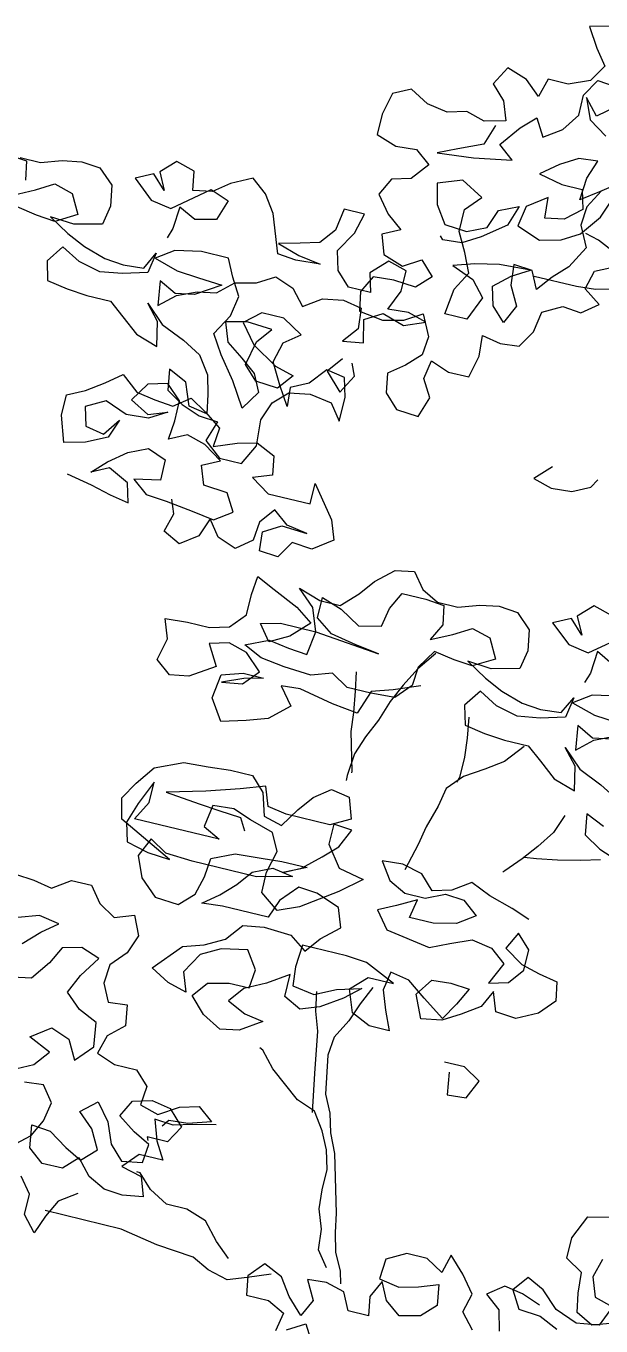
# Model space of a CAD drawing. Header units: inches. Extents: x 350994 to 353538, y 1581369 to 1583842.
# Drawn here: x 351625.204 to 351625.743, y 1583134.766 to 1583135.983 of the extents above; entities that cross this region are included whole.
import ezdxf

# ---------------------------------------------------------------- set-up
doc = ezdxf.new("R2010")
doc.units = ezdxf.units.IN
doc.header["$MEASUREMENT"] = 0
doc.linetypes.add('1', pattern=[0])
doc.layers.add('TREE', color=81, linetype='1')

# ---------------------------------------------------------------- blocks, each defined once
blk = doc.blocks.new('TREE_4')
at = {"color": 94}
for points in [[(-756.3, 8025.1), (-788.2, 8016.5), (-767.9, 7984.6), (-747.7, 7958.6), (-765.1, 7929.7), (-799.8, 7915.3), (-834.5, 7915.3), (-843.2, 7883.5), (-869.2, 7906.7), (-903.9, 7918.3), (-921.3, 7886.5), (-898.2, 7863.3), (-886.6, 7831.5), (-921.3, 7822.9), (-953.1, 7831.6), (-984.9, 7822.9), (-1019.6, 7828.7), (-1051.4, 7846.1), (-1080.3, 7831.7), (-1089.1, 7794.1), (-1089.1, 7759.4), (-1054.4, 7747.8), (-1019.7, 7750.7), (-993.7, 7730.4), (-1016.9, 7701.5), (-1048.7, 7692.9), (-1063.2, 7664), (-1040, 7635), (-1014, 7614.8), (-1043, 7600.4), (-1031.4, 7568.5), (-996.8, 7556.9), (-967.8, 7574.3), (-944.7, 7551.1), (-967.9, 7528), (-1005.4, 7530.9), (-1040.1, 7528.1), (-1054.6, 7499.2), (-1048.9, 7467.4), (-1008.4, 7461.5), (-973.7, 7470.2), (-944.8, 7487.5), (-927.5, 7452.8), (-930.4, 7421), (-953.5, 7397.9), (-979.6, 7377.7), (-973.8, 7345.9), (-950.7, 7322.7), (-913.1, 7319.8), (-901.5, 7354.5), (-918.8, 7383.4), (-913, 7415.2), (-881.2, 7403.6), (-846.5, 7403.6), (-837.8, 7441.1), (-840.7, 7475.8), (-808.9, 7470), (-777.1, 7472.9), (-759.7, 7501.8), (-753.9, 7536.5), (-722.1, 7553.8), (-690.3, 7550.9), (-664.2, 7571.1), (-693.1, 7591.4), (-684.4, 7623.2), (-649.7, 7640.5)], [(-672.7, 7779.3), (-707.4, 7753.3), (-736.4, 7733.1), (-733.4, 7770.7), (-721.9, 7802.5), (-753.7, 7799.6), (-782.6, 7782.3), (-811.5, 7759.2), (-771.1, 7750.5), (-736.4, 7750.4), (-727.7, 7718.6), (-753.8, 7695.5), (-785.6, 7689.8), (-788.4, 7724.4), (-820.3, 7701.3), (-826.1, 7666.7), (-785.6, 7652.2), (-750.9, 7660.8), (-722, 7678.1), (-695.9, 7712.8), (-684.3, 7744.6)], [(-704.5, 7756.2), (-721.9, 7724.4), (-724.8, 7692.6), (-707.5, 7657.9), (-727.8, 7620.3), (-751, 7597.2), (-771.2, 7571.2), (-785.6, 7600.1), (-817.4, 7603), (-814.6, 7568.3), (-797.3, 7536.5), (-811.8, 7504.7), (-834.9, 7527.9), (-843.5, 7559.7), (-817.5, 7582.8), (-788.5, 7600.1), (-840.6, 7597.3), (-881.1, 7588.6), (-915.8, 7577.1), (-878.2, 7562.6), (-855.1, 7536.6), (-872.5, 7496.1), (-910.1, 7496.1), (-904.2, 7539.5), (-886.9, 7571.3), (-901.3, 7603.1), (-918.6, 7634.9), (-918.6, 7672.5), (-895.4, 7698.5), (-933, 7718.8), (-973.5, 7704.4), (-964.8, 7669.7), (-944.6, 7640.7), (-907, 7637.8), (-875.2, 7652.2), (-863.6, 7684), (-831.8, 7698.5), (-843.4, 7663.8), (-881, 7634.9), (-910, 7617.6), (-941.8, 7614.7), (-947.5, 7620.5)], [(-901.1, 7820), (-912.7, 7785.3), (-953.2, 7768), (-985, 7753.5), (-924.3, 7759.3), (-860.7, 7770.8), (-886.7, 7791), (-860.6, 7825.7), (-837.5, 7848.8), (-820.1, 7819.9), (-791.2, 7840.1), (-770.9, 7869), (-770.9, 7903.7), (-753.5, 7932.6), (-721.7, 7929.7)], [(-713.1, 7897.9), (-742, 7874.8), (-765.1, 7900.8), (-750.7, 7866.1), (-718.9, 7845.8)], [(-458.9, 7582.5), (-493.6, 7588.3), (-522.5, 7602.8), (-554.3, 7614.4), (-586.1, 7628.9), (-623.7, 7643.3), (-658.4, 7660.7), (-690.2, 7675.2), (-713.3, 7681)], [(-1677.3, 7583.1), (-1645.5, 7580.2), (-1639.8, 7548.4)], [(-1654.3, 7519.5), (-1619.5, 7536.8), (-1590.6, 7554.1), (-1558.8, 7545.4), (-1541.5, 7513.6), (-1576.2, 7493.4), (-1608, 7496.3), (-1642.7, 7502.1)], [(-1657.1, 7583.1), (-1622.4, 7583.1), (-1587.7, 7594.6), (-1555.9, 7600.4), (-1524.1, 7597.4), (-1498.1, 7574.3), (-1492.3, 7539.6), (-1498.1, 7507.8), (-1544.4, 7496.3), (-1584.9, 7499.2), (-1550.2, 7478.9), (-1518.4, 7464.4), (-1480.8, 7452.8), (-1449, 7449.9), (-1414.3, 7452.8), (-1399.9, 7481.7), (-1405.7, 7447), (-1446.2, 7435.5), (-1483.8, 7429.7), (-1521.3, 7438.4), (-1553.1, 7455.8), (-1573.4, 7426.9), (-1564.7, 7395.1), (-1530, 7389.3), (-1495.4, 7386.3), (-1454.9, 7386.3), (-1428.9, 7366), (-1400, 7342.9), (-1362.4, 7331.3), (-1371, 7371.8), (-1394.1, 7397.8), (-1362.4, 7368.9), (-1321.9, 7351.5), (-1290.1, 7334.1), (-1269.9, 7305.2), (-1261.3, 7273.4), (-1255.5, 7241.6), (-1287.3, 7247.4), (-1301.7, 7285), (-1333.5, 7299.5), (-1327.8, 7264.8), (-1298.9, 7247.4), (-1267.1, 7235.8), (-1235.3, 7232.9), (-1246.9, 7198.2), (-1218, 7175), (-1180.4, 7175), (-1163, 7209.7), (-1165.9, 7253), (-1154.3, 7284.8), (-1131.1, 7307.9), (-1096.4, 7313.7), (-1058.8, 7307.9), (-1038.6, 7281.8), (-1038.6, 7322.3), (-1047.2, 7354.1), (-1079, 7359.9), (-1102.2, 7331.1), (-1131.1, 7316.6), (-1128.3, 7284.8), (-1148.5, 7316.6), (-1168.7, 7351.4), (-1160, 7386), (-1133.9, 7406.3), (-1168.6, 7426.5), (-1206.2, 7426.6), (-1232.2, 7403.5), (-1206.2, 7371.6), (-1162.9, 7345.6), (-1131.1, 7336.9), (-1151.4, 7310.9), (-1188.9, 7313.8), (-1212.1, 7336.9), (-1203.3, 7377.4), (-1183.1, 7403.4), (-1226.4, 7406.3), (-1261.1, 7397.7), (-1249.6, 7365.9), (-1220.7, 7345.6), (-1194.7, 7325.4), (-1180.3, 7296.4), (-1200.6, 7264.6), (-1226.5, 7305.1), (-1255.4, 7342.8), (-1275.6, 7374.6), (-1255.4, 7409.3), (-1249.5, 7443.9), (-1266.9, 7472.9), (-1281.3, 7501.8), (-1327.6, 7501.8), (-1370.9, 7493.2), (-1399.9, 7473), (-1359.4, 7461.4), (-1321.8, 7458.5), (-1281.3, 7455.5), (-1321.8, 7429.6), (-1353.6, 7423.8), (-1382.5, 7438.3), (-1376.8, 7397.8), (-1350.8, 7420.9), (-1318.9, 7435.3), (-1287.1, 7441.1), (-1261.1, 7464.2), (-1226.4, 7472.8), (-1197.5, 7490.2), (-1165.7, 7478.6), (-1142.6, 7452.5), (-1113.6, 7472.7), (-1078.9, 7478.5), (-1047.1, 7472.7), (-1044.3, 7438), (-1064.5, 7412), (-1029.8, 7417.7), (-1038.5, 7455.3), (-1009.5, 7472.6), (-972, 7461), (-937.3, 7475.5), (-969, 7484.2), (-1003.7, 7481.3), (-989.3, 7516), (-989.2, 7550.7), (-1021, 7559.4), (-1047.1, 7533.4), (-1038.4, 7501.6), (-1076, 7501.6), (-1099.1, 7524.8), (-1107.8, 7556.6), (-1087.5, 7591.3), (-1078.8, 7625.9), (-1113.5, 7626), (-1119.3, 7588.4), (-1139.6, 7562.4), (-1171.4, 7553.7), (-1206.1, 7545.1), (-1168.5, 7533.5), (-1130.9, 7527.7), (-1171.4, 7524.8), (-1203.2, 7527.8), (-1226.3, 7591.4), (-1246.5, 7620.3), (-1272.5, 7640.6), (-1307.2, 7623.3), (-1333.2, 7603), (-1365.1, 7597.3), (-1370.8, 7629.1), (-1402.6, 7637.8), (-1425.8, 7614.7), (-1411.3, 7585.8), (-1434.4, 7608.9), (-1463.4, 7594.5), (-1428.7, 7565.5), (-1394, 7559.7), (-1336.1, 7605.9), (-1304.3, 7594.3), (-1315.9, 7559.7), (-1350.6, 7551), (-1379.5, 7565.5), (-1382.5, 7527.9), (-1388.3, 7510.6)], [(-537, 7605.7), (-568.8, 7602.8), (-641.1, 7602.9), (-675.8, 7594.2), (-707.6, 7591.4), (-779.9, 7591.4)], [(-1057.6, 7383.5), (-1077.9, 7357.5), (-1049, 7328.6), (-1031.6, 7360.4), (-1040.3, 7380.6)], [(-676.1, 7290.7), (-702.1, 7264.7), (-670.3, 7256), (-635.6, 7258.8), (-606.7, 7273.2), (-598, 7287.7)], [(-1458, 7090.7), (-1414.6, 7082), (-1379.9, 7073.3), (-1348.1, 7067.5), (-1356.8, 7099.3), (-1391.5, 7116.7), (-1420.4, 7102.3), (-1397.2, 7125.4), (-1368.3, 7148.5), (-1336.5, 7162.9), (-1304.7, 7151.3), (-1304.7, 7116.6), (-1348.1, 7108), (-1322.1, 7087.7), (-1287.4, 7084.8), (-1241.2, 7079), (-1203.6, 7073.2), (-1174.6, 7093.4), (-1192, 7122.3), (-1232.4, 7125.2), (-1244, 7157), (-1215, 7171.5), (-1246.8, 7191.7), (-1278.6, 7200.4), (-1307.6, 7186), (-1304.6, 7217.8), (-1304.6, 7252.5), (-1330.6, 7275.7), (-1362.4, 7267), (-1382.7, 7235.2), (-1350.9, 7217.9), (-1319.1, 7229.4), (-1348, 7212.1), (-1385.6, 7209.2), (-1423.2, 7223.7), (-1455, 7206.4), (-1446.3, 7174.6), (-1414.5, 7168.8), (-1394.3, 7197.7), (-1405.9, 7165.9), (-1440.6, 7148.5), (-1475.3, 7139.9), (-1489.7, 7183.3), (-1489.7, 7218), (-1460.7, 7232.4), (-1431.8, 7252.6), (-1405.8, 7272.8), (-1376.9, 7249.7), (-1345.1, 7243.9), (-1313.3, 7240.9), (-1287.2, 7261.2), (-1258.3, 7243.8), (-1229.5, 7223.5), (-1232.4, 7191.7), (-1194.8, 7206.1), (-1163, 7214.8), (-1131.2, 7200.3), (-1125.4, 7168.5), (-1157.2, 7157), (-1125.4, 7136.7), (-1053.2, 7136.6), (-1053.1, 7171.3), (-1012.7, 7119.2), (-1001.2, 7087.4), (-1033, 7064.3), (-1067.7, 7067.2), (-1085.1, 7038.3), (-1116.9, 7041.3), (-1119.7, 7073.1), (-1090.8, 7090.4), (-1047.4, 7087.5), (-1082.1, 7093.3), (-1108.1, 7113.5), (-1128.4, 7087.5), (-1131.3, 7055.7), (-1157.3, 7035.5), (-1189.1, 7047.1), (-1209.4, 7073.2), (-1220.9, 7041.4), (-1249.9, 7021.2), (-1278.8, 7035.6), (-1270.1, 7067.4), (-1278.7, 7090.6)], [(-803.6, 6886), (-847, 6868.7), (-881.7, 6857.1), (-896.2, 6816.7), (-939.6, 6822.5), (-997.4, 6834.1), (-1029.2, 6831.3), (-1006.1, 6802.3), (-1037.9, 6773.4), (-1072.7, 6761.9), (-1113.1, 6750.4), (-1136.2, 6785.1), (-1130.4, 6825.6), (-1095.7, 6837.1), (-1061, 6837.1), (-1092.8, 6828.4), (-1127.5, 6814), (-1092.8, 6819.8), (-1069.7, 6845.8), (-1098.6, 6871.8), (-1130.4, 6880.5), (-1162.2, 6871.9), (-1142, 6837.1), (-1182.5, 6811.2), (-1214.3, 6805.4), (-1240.3, 6825.7), (-1231.6, 6863.2), (-1243.1, 6895.1), (-1205.5, 6897.9), (-1167.9, 6897.9), (-1136.1, 6906.5), (-1113, 6932.5), (-1112.9, 6967.2), (-1110, 6999), (-1078.2, 6984.5), (-1034.9, 6964.3), (-1006, 6944), (-1034.9, 6915.1), (-1066.7, 6897.8), (-1087, 6923.8), (-1055.1, 6932.5), (-994.4, 6932.4), (-884.6, 6920.8), (-925, 6926.6), (-968.4, 6935.3), (-997.3, 6955.6), (-997.3, 6990.2), (-962.6, 6978.7), (-927.9, 6958.4), (-890.3, 6967), (-884.5, 6998.8), (-870, 7027.7), (-829.5, 7027.7), (-797.7, 7024.8), (-792, 6993), (-806.5, 6964.1), (-771.8, 6981.4), (-742.8, 6998.7), (-711, 6990), (-693.7, 6958.2), (-728.4, 6938), (-760.2, 6940.9), (-794.9, 6946.7), (-815.2, 6914.9), (-818.1, 6883.1), (-841.3, 6857.1), (-881.7, 6854.3), (-922.2, 6854.3), (-951.1, 6871.7), (-985.8, 6860.1), (-1032.1, 6863.1), (-1072.6, 6868.9), (-1104.3, 6883.4), (-1066.7, 6900.7), (-1032.1, 6894.9), (-1000.3, 6891.9), (-994.4, 6932.4), (-1008.9, 6970), (-1037.7, 6996.1), (-1000.2, 6984.5), (-965.5, 6984.4), (-939.4, 7010.4), (-919.2, 7036.4), (-890.2, 7062.4), (-858.4, 7068.2), (-838.2, 7042.1), (-809.3, 7027.7), (-774.6, 7027.6), (-739.9, 7039.2), (-708.1, 7044.9), (-676.3, 7042), (-650.3, 7018.8), (-644.5, 6984.1), (-650.3, 6952.3), (-696.6, 6940.8), (-737.1, 6943.8), (-702.4, 6923.5), (-670.6, 6909), (-633.1, 6897.4), (-601.2, 6894.5), (-566.6, 6897.3), (-552.1, 6926.2), (-557.9, 6891.5), (-598.4, 6880), (-636, 6874.3), (-673.5, 6883), (-705.3, 6900.4), (-725.6, 6871.5), (-717, 6839.6), (-682.3, 6833.8), (-647.6, 6830.9), (-607.1, 6830.9), (-581.1, 6810.6), (-552.2, 6787.5), (-514.6, 6775.9), (-523.3, 6816.3), (-546.4, 6842.4), (-514.6, 6813.4), (-474.1, 6796.1), (-442.3, 6778.7)], [(-453.9, 6729.5), (-485.7, 6744), (-480, 6709.3), (-451.1, 6691.9), (-419.3, 6680.4)], [(-479.8, 6946.4), (-523.1, 6937.8), (-552.1, 6917.6), (-511.6, 6906), (-474, 6903)], [(-474.1, 6874.1), (-505.9, 6868.4), (-534.8, 6882.8), (-529, 6842.4), (-503, 6865.5), (-471.2, 6879.9)], [(-523, 7073.7), (-554.8, 7082.4), (-578, 7059.3), (-563.5, 7030.3), (-586.6, 7053.5), (-615.6, 7039.1), (-580.9, 7010.1), (-546.2, 7004.3), (-488.3, 7050.5)], [(-502.9, 6995.6), (-531.8, 7010.1), (-534.7, 6972.5), (-540.5, 6955.1)], [(-792, 6943.8), (-815.2, 6912), (-832.6, 6880.2), (-847.1, 6848.4), (-858.6, 6813.8), (-873.1, 6782), (-884.7, 6750.2), (-887.7, 6712.6), (-887.7, 6703.9)], [(-913.5, 6883.2), (-907.8, 6851.4), (-902, 6816.7), (-899.2, 6784.9), (-881.9, 6721.3), (-881.9, 6718.4)], [(-714, 6854.1), (-708.3, 6819.4), (-705.4, 6787.6), (-705.5, 6752.9), (-708.4, 6744.2)], [(-612.9, 6828), (-638.9, 6796.2), (-667.9, 6776), (-699.7, 6755.8), (-722.8, 6729.8), (-728.6, 6698), (-740.2, 6660.4), (-746.1, 6628.6), (-757.7, 6582.4)], [(-520.4, 6732.5), (-532, 6700.7), (-552.3, 6671.8), (-572.6, 6645.8), (-595.7, 6619.8), (-598.6, 6616.9)], [(-538, 6550.4), (-569.7, 6561.9), (-610.2, 6573.5), (-644.9, 6588), (-673.8, 6567.8), (-705.6, 6559.2), (-728.8, 6582.3), (-763.4, 6591), (-798.1, 6588.2), (-777.9, 6559.2), (-749, 6544.8), (-714.3, 6544.7), (-682.5, 6559.2), (-650.7, 6556.2), (-624.7, 6536), (-653.6, 6515.8), (-691.2, 6507.1), (-731.7, 6507.2), (-725.9, 6539), (-757.7, 6521.6), (-786.6, 6507.2), (-763.5, 6478.3), (-688.4, 6466.6), (-656.6, 6481.1), (-621.9, 6495.5), (-587.2, 6489.7), (-561.2, 6469.4), (-578.5, 6431.8), (-546.7, 6440.5), (-526.5, 6466.5), (-526.4, 6501.2), (-549.5, 6524.3), (-564, 6495.4), (-532.2, 6475.2), (-500.4, 6466.5), (-468.6, 6460.7), (-462.9, 6428.8), (-486, 6402.8), (-520.8, 6385.5), (-555.5, 6388.5), (-567, 6420.3), (-581.5, 6391.4), (-610.4, 6371.2), (-639.3, 6353.8), (-674, 6348.1), (-691.3, 6385.7), (-671.1, 6414.6), (-639.3, 6417.4), (-607.5, 6414.5), (-622, 6385.6), (-639.3, 6356.7), (-676.9, 6382.8), (-708.7, 6405.9), (-740.5, 6411.8), (-746.3, 6380), (-734.7, 6348.1), (-720.3, 6316.3), (-755, 6316.4), (-786.8, 6330.8), (-801.2, 6368.4), (-775.2, 6394.4), (-731.8, 6394.4), (-783.8, 6417.6), (-818.5, 6420.5), (-893.7, 6420.6), (-896.6, 6383), (-893.8, 6351.2), (-856.2, 6345.4), (-821.5, 6362.7), (-781, 6374.2), (-807, 6351.1), (-841.7, 6328), (-873.6, 6316.5), (-902.5, 6330.9), (-902.4, 6368.5), (-937.1, 6345.4), (-971.9, 6328.1), (-992.1, 6302.1), (-960.3, 6287.6), (-928.5, 6281.8), (-963.2, 6258.7), (-995.1, 6253), (-1026.8, 6270.3), (-1052.8, 6296.4), (-1032.6, 6322.4), (-997.9, 6331), (-963.2, 6331), (-960.3, 6362.8), (-980.5, 6391.7), (-1023.8, 6383.1), (-1055.7, 6365.8), (-1075.9, 6331.1), (-1064.4, 6299.3), (-1096.2, 6308), (-1128, 6325.4), (-1087.5, 6371.6), (-1052.8, 6383.1), (-1020.9, 6400.4), (-997.8, 6429.3), (-963.1, 6435.1), (-916.8, 6432.2), (-887.9, 6411.9), (-867.7, 6437.9), (-838.7, 6463.9), (-850.3, 6495.7), (-890.7, 6510.2), (-922.5, 6513.1), (-948.6, 6484.2), (-960.2, 6452.4), (-1038.2, 6452.5), (-1072.9, 6449.6), (-1046.9, 6469.9), (-1023.7, 6493), (-1003.5, 6519), (-971.7, 6533.4), (-937, 6527.6), (-994.8, 6513.2), (-1104.7, 6513.3), (-1150.9, 6516.2), (-1179.8, 6533.6), (-1194.3, 6501.8), (-1179.9, 6467.1), (-1151, 6441), (-1110.5, 6438.1), (-1087.4, 6461.2), (-1078.7, 6493), (-1075.8, 6524.8), (-1038.2, 6542.1), (-994.8, 6545), (-960.1, 6547.8), (-916.7, 6547.8), (-954.3, 6530.5), (-925.4, 6544.9), (-896.5, 6570.9), (-873.3, 6594), (-858.8, 6625.8), (-890.6, 6628.7), (-890.7, 6594), (-864.7, 6559.3), (-821.3, 6550.6), (-856, 6521.7), (-913.9, 6481.3), (-948.6, 6466.9), (-980.4, 6490), (-980.3, 6524.7), (-971.6, 6562.3), (-986.1, 6591.2), (-1026.5, 6602.8), (-1058.3, 6614.4), (-1093, 6611.6), (-1098.8, 6574), (-1069.9, 6559.5), (-1214.5, 6559.6), (-1197.1, 6591.4), (-1197.1, 6626.1), (-1214.5, 6585.7), (-1226.1, 6551), (-1217.4, 6519.2), (-1179.9, 6510.5), (-1142.3, 6507.5), (-1234.8, 6553.9), (-1243.4, 6588.6), (-1226, 6617.5), (-1202.9, 6649.3), (-1156.6, 6669.5), (-1116.1, 6672.3), (-1078.5, 6675.2), (-1040.9, 6675.1), (-1017.8, 6652), (-1006.3, 6614.4), (-974.5, 6605.7), (-954.2, 6637.5), (-934, 6663.5), (-907.9, 6683.7), (-876.1, 6677.9), (-864.6, 6643.2), (-896.4, 6625.9), (-971.6, 6625.9), (-1003.4, 6631.7), (-1014.9, 6663.5), (-1055.4, 6649.1), (-1110.4, 6631.8), (-1174, 6614.5), (-1116.2, 6608.7), (-1081.5, 6605.8), (-1043.9, 6602.9), (-1032.3, 6582.6)], [(-445.3, 6674.6), (-477.1, 6665.9), (-514.7, 6657.3), (-549.4, 6651.6), (-569.7, 6648.7)], [(-1385.2, 6423.9), (-1353.4, 6421), (-1321.6, 6415.2), (-1292.7, 6435.4), (-1258, 6435.4), (-1237.8, 6409.3), (-1208.9, 6391.9), (-1177.1, 6403.5), (-1162.6, 6371.7), (-1174.2, 6339.9), (-1197.4, 6313.9), (-1200.3, 6282.1), (-1185.9, 6253.1), (-1154.1, 6256), (-1148.3, 6221.3), (-1174.4, 6198.2), (-1183.1, 6166.4), (-1151.3, 6154.8), (-1113.7, 6154.8), (-1090.6, 6131.6), (-1093.5, 6099.8), (-1061.7, 6091.1), (-1029.9, 6111.3), (-998.1, 6120), (-972.1, 6099.7), (-1009.7, 6088.2), (-1041.5, 6085.3), (-1050.2, 6073.8)], [(-763.6, 6380), (-778.1, 6348.2), (-789.7, 6316.4), (-807.1, 6284.6), (-810, 6252.8), (-798.5, 6189.2), (-784.1, 6160.3), (-775.4, 6128.4), (-761, 6096.6), (-735.1, 6001.2), (-729.3, 5969.4), (-720.7, 5937.6), (-706.2, 5908.6), (-700.5, 5888.4)], [(-1316.1, 6105.8), (-1281.4, 6123.1), (-1261.1, 6149.1), (-1298.7, 6166.5), (-1266.9, 6189.6), (-1235.1, 6178), (-1217.8, 6146.2), (-1191.7, 6175.1), (-1197.5, 6215.6), (-1229.3, 6230), (-1255.3, 6253.2), (-1240.8, 6285), (-1217.6, 6319.7), (-1249.4, 6331.3), (-1281.2, 6322.6), (-1295.7, 6293.7), (-1318.9, 6261.9), (-1350.7, 6256.2)], [(-1347.7, 6314), (-1321.7, 6340), (-1295.7, 6360.2), (-1330.3, 6366), (-1365, 6354.5)], [(-853.3, 6351.1), (-847.5, 6319.3), (-836, 6287.5), (-824.5, 6218.1), (-813, 6154.5)], [(-607.6, 6272.9), (-601.9, 6235.3), (-570, 6238.1), (-555.6, 6269.9), (-584.5, 6287.3), (-619.2, 6287.3)], [(-729.4, 5908.7), (-749.6, 5934.7), (-752.4, 5969.4), (-764, 6001.2), (-766.8, 6033), (-766.8, 6067.7), (-775.5, 6099.5), (-789.9, 6128.5), (-810.1, 6157.4), (-841.9, 6169), (-893.9, 6209.5), (-917, 6235.5), (-922.8, 6238.4)], [(-1287.3, 5981.5), (-1258.4, 6007.4), (-1243.9, 6036.3), (-1238.1, 6068.1), (-1258.3, 6094.2), (-1290.1, 6091.3)], [(-243.6, 5931.3), (-278.3, 5919.8), (-307.2, 5934.3), (-313, 5966.1), (-315.8, 6000.8), (-344.7, 6018.2), (-344.7, 6052.9), (-327.3, 6093.3), (-286.8, 6102)], [(-286.9, 6029.7), (-295.6, 5997.9), (-284.1, 5966.1), (-252.3, 5957.4), (-266.7, 5922.7), (-304.3, 5916.9), (-341.9, 5931.4), (-370.8, 5957.5), (-399.7, 5972), (-420, 5946), (-402.6, 5917), (-365.1, 5914.1), (-333.3, 5899.6)], [(-963.4, 6096.8), (-1001, 6088.2), (-1032.8, 6079.5), (-1064.6, 6082.4), (-1053.1, 6047.7), (-1035.7, 6018.8), (-1076.2, 6018.8), (-1099.4, 5992.8), (-1064.7, 5984.1), (-1053.2, 5952.3), (-1087.9, 5946.6), (-1119.7, 5949.5), (-1148.6, 5964), (-1171.7, 5990), (-1194.8, 5966.9), (-1229.5, 5966.9), (-1255.5, 5987.2), (-1261.3, 6024.8), (-1229.5, 6021.9), (-1197.7, 6001.6), (-1168.8, 5987.1), (-1145.6, 6010.2), (-1162.9, 6042.1), (-1188.9, 6065.2), (-1162.9, 6088.3), (-1139.8, 6059.4), (-1125.4, 6024.7), (-1102.3, 6001.5), (-1067.6, 6007.3), (-1064.6, 6039.1), (-1093.5, 6053.6), (-1122.4, 6073.8), (-1108, 6102.7), (-1076.1, 6111.4), (-1044.3, 6105.6), (-1018.3, 6079.5), (-1035.7, 6050.6), (-1070.4, 6050.6), (-1067.5, 6044.9)], [(-891.3, 5885.7), (-917.3, 5908.8), (-943.3, 5937.8), (-978, 5949.4), (-1012.7, 5949.4), (-1044.5, 5966.8), (-1067.6, 5989.9), (-1073.4, 5989.9)], [(-370.8, 5931.5), (-402.6, 5943.1), (-434.4, 5948.9), (-460.5, 5928.7), (-434.5, 5908.4), (-425.8, 5873.7)], [(-469.2, 5865.1), (-492.3, 5891.1), (-483.6, 5922.9), (-506.7, 5951.8), (-532.7, 5977.9), (-541.4, 5946.1), (-570.3, 5963.4), (-605, 5963.5), (-636.8, 5946.2), (-639.7, 5911.5), (-605, 5905.7), (-573.2, 5914.3), (-541.4, 5925.8), (-535.7, 5891.1), (-558.8, 5868), (-593.5, 5859.4), (-619.5, 5879.6), (-634, 5908.6), (-648.4, 5879.7), (-642.7, 5847.9), (-677.4, 5847.9), (-691.8, 5876.8), (-723.6, 5885.5), (-755.4, 5882.7), (-738.1, 5850.8), (-752.6, 5821.9), (-778.6, 5848), (-798.8, 5876.9), (-830.6, 5891.4), (-853.7, 5865.4), (-848, 5833.6), (-810.4, 5833.6), (-781.5, 5819.1), (-787.3, 5787.3)], [(-770, 5793), (-741, 5810.4), (-723.7, 5781.4)], [(-1160.2, 5932.2), (-1189.1, 5912), (-1203.6, 5883.1), (-1215.2, 5851.3), (-1238.3, 5877.3), (-1238.2, 5912), (-1258.5, 5938.1)], [(-816.1, 5876.9), (-853.7, 5862.5), (-885.6, 5851), (-920.2, 5859.7), (-949.1, 5874.2), (-1012.7, 5880), (-1076.3, 5891.6), (-1206.4, 5891.7)]]:
    blk.add_lwpolyline(points, dxfattribs=at)

msp = doc.modelspace()

# ---------------------------------------------------------------- block references
at = {"layer": 'TREE', "lineweight": 5, "xscale": 0.0005632341247466223, "yscale": 0.0005632341529917539, "zscale": 0.0005632341444477617, "rotation": 346.4411541233163}
msp.add_blockref('TREE_4', (351625.1049, 1583131.4892), dxfattribs=at)

doc.saveas('drawing.dxf')
